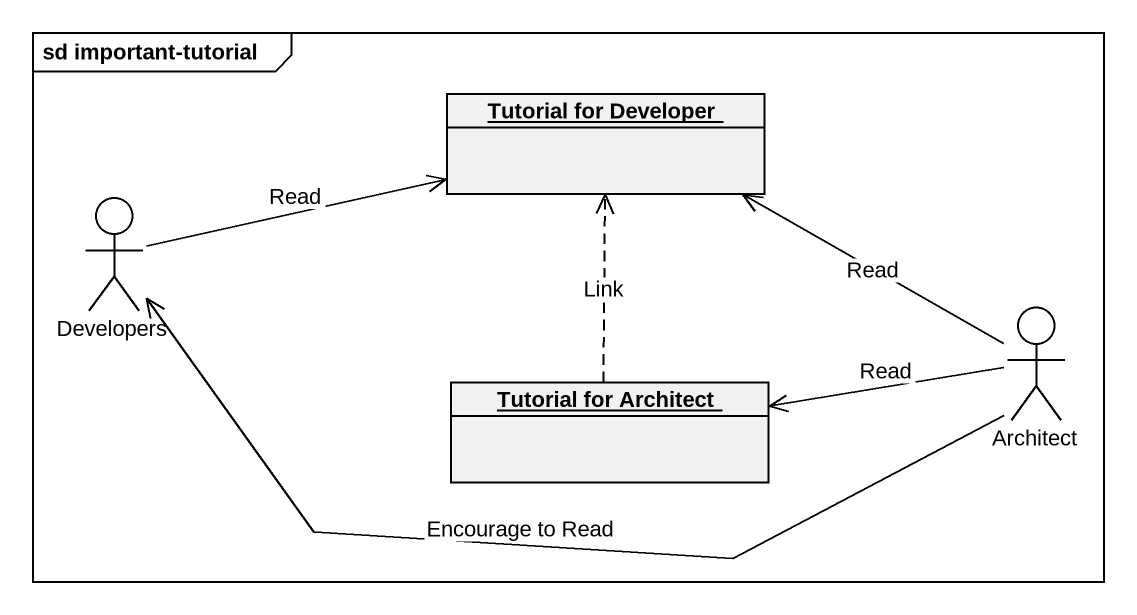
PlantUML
@startuml
mainframe sd important-tutorial
allowmixing
hide circle
hide empty members
object "Tutorial for Developer" as Tutorial_for_Developer
actor Developers
actor Architect
object "Tutorial for Architect" as Tutorial_for_Architect
Developers -right-> Tutorial_for_Developer : Read
Architect -left-> Tutorial_for_Developer : Read
Architect -left-> Developers : Encourage to Read
Architect -left-> Tutorial_for_Architect : Read
Tutorial_for_Architect .up.> Tutorial_for_Developer : Link
@enduml
